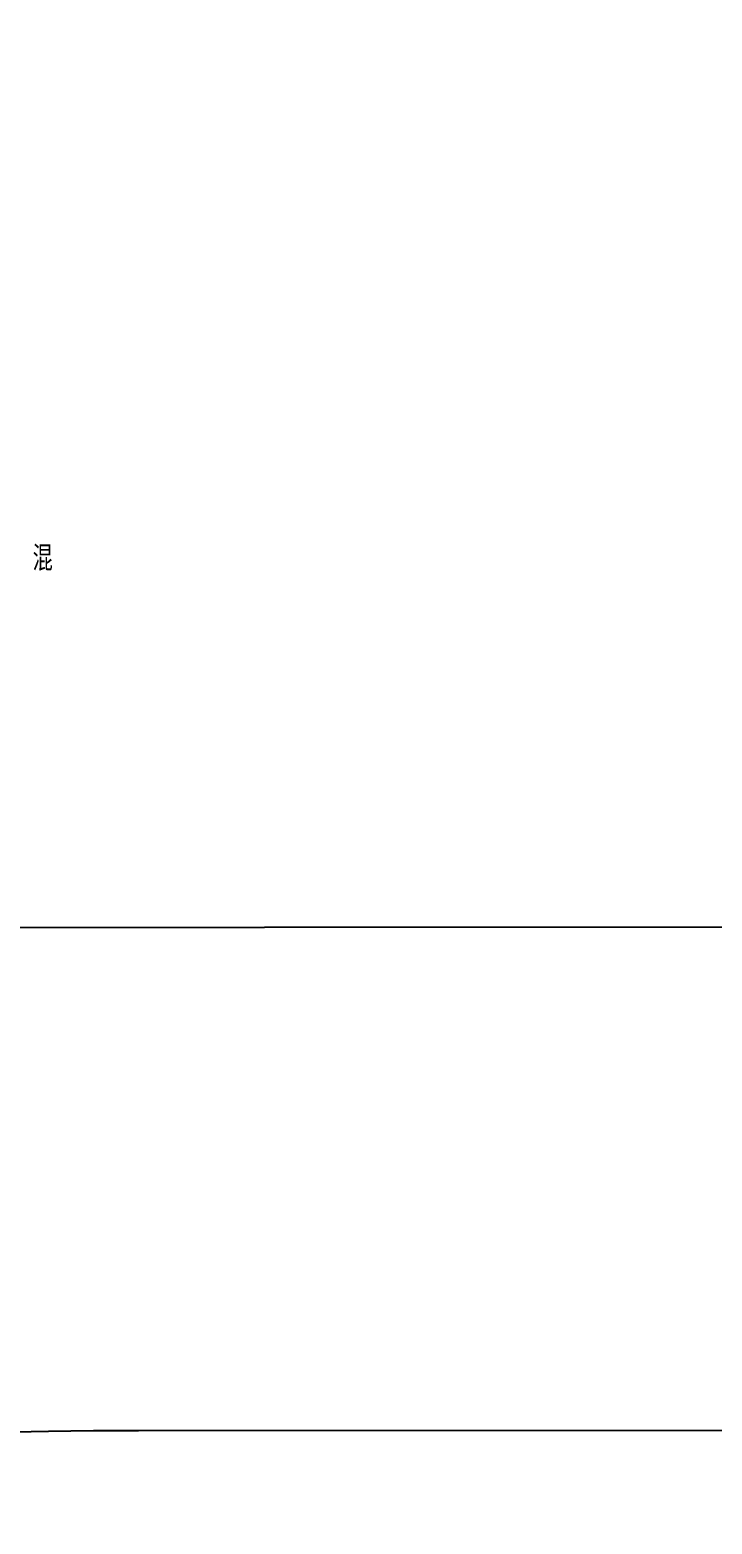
# Model space of a CAD drawing. Extents: x 529262 to 576451, y 2694391 to 2717535.
# Drawn here: x 566777.9 to 566818.6, y 2709680.9 to 2709769.9 of the extents above; entities that cross this region are included whole.
import ezdxf
from ezdxf.enums import TextEntityAlignment as Align
from ezdxf.xclip import XClip

# ---------------------------------------------------------------- set-up
doc = ezdxf.new("R2010")
doc.units = 0
doc.header["$XCLIPFRAME"] = 0
for name, color, linetype in [('JMD', 8, 'Continuous'), ('PP-COM', 7, 'Continuous'), ('RD-中线', 40, 'Continuous'), ('RD-红线', 7, 'Continuous')]:
    doc.layers.add(name, color=color, linetype=linetype)
doc.styles.add('HZ', font='rs.shx', dxfattribs={"width": 0.8, "bigfont": 'hztxt.shx'})

# ---------------------------------------------------------------- blocks, each defined once
blk = doc.blocks.new('A$C19FD0107')
at = {"layer": 'RD-中线', "color": 8, "linetype": 'Continuous'}
blk.add_lwpolyline([(-1765.321, 14833.87), (-1870.242, 14834.357, -0.07773), (-2297.406, 14903.198), (-2763.512, 15055.044, -0.002412), (-2772.671, 15058.077), (-3168.085, 15191.127, 0.031805), (-3413.657, 15256.716), (-3481.168, 15270.218, 0.040764), (-3610.522, 15285.281), (-3824.794, 15292.664, 0.003807), (-3833.928, 15292.909), (-3984.459, 15295.801, 0.004916), (-3996.258, 15295.912), (-4213.605, 15295.813, 0.004475), (-4218.975, 15295.763), (-4356.098, 15293.246, -0.000047), (-4356.155, 15293.245), (-5280.162, 15276.46)], format="xyb", dxfattribs=at)
at = {"layer": 'RD-中线', "color": 8, "linetype": 'Continuous', "flags": 128}
for points in [[(-4490.734, 14139.438, 0), (-4490.29, 14139.417)], [(-3818.251, 14086.168, 0), (-3817.74, 14086.169)]]:
    blk.add_lwpolyline(points, format="xyb", dxfattribs=at)
at = {"layer": 'RD-红线', "color": 8, "linetype": 'Continuous', "flags": 128}
blk.add_lwpolyline([(-3794.908, 15321.652), (-3823.761, 15322.646, 0.003807), (-3833.351, 15322.903), (-3983.883, 15325.796, 0.004916), (-3996.271, 15325.912), (-4248.07, 15325.798)], format="xyb", dxfattribs=at)

msp = doc.modelspace()

# ---------------------------------------------------------------- block references
at = {"layer": 'PP-COM'}
ref = msp.add_blockref('A$C19FD0107', (570997.993, 2694390.603), dxfattribs=at)
XClip(ref).set_block_clipping_path([(-9366.4383134884, 14428.6043910822), (-3328.4480743363, 17452.7484863754)])

# ---------------------------------------------------------------- texts
at = {"layer": 'JMD', "linetype": 'Continuous', "style": 'HZ', "width": 0.8}
msp.add_text('混', height=1.5, dxfattribs=at).set_placement((566779.278, 2709738.418), align=Align.MIDDLE_RIGHT)
msp.add_text('混', height=1.5, dxfattribs=at).set_placement((566779.278, 2709738.418), align=Align.MIDDLE_RIGHT)

doc.saveas('drawing.dxf')
